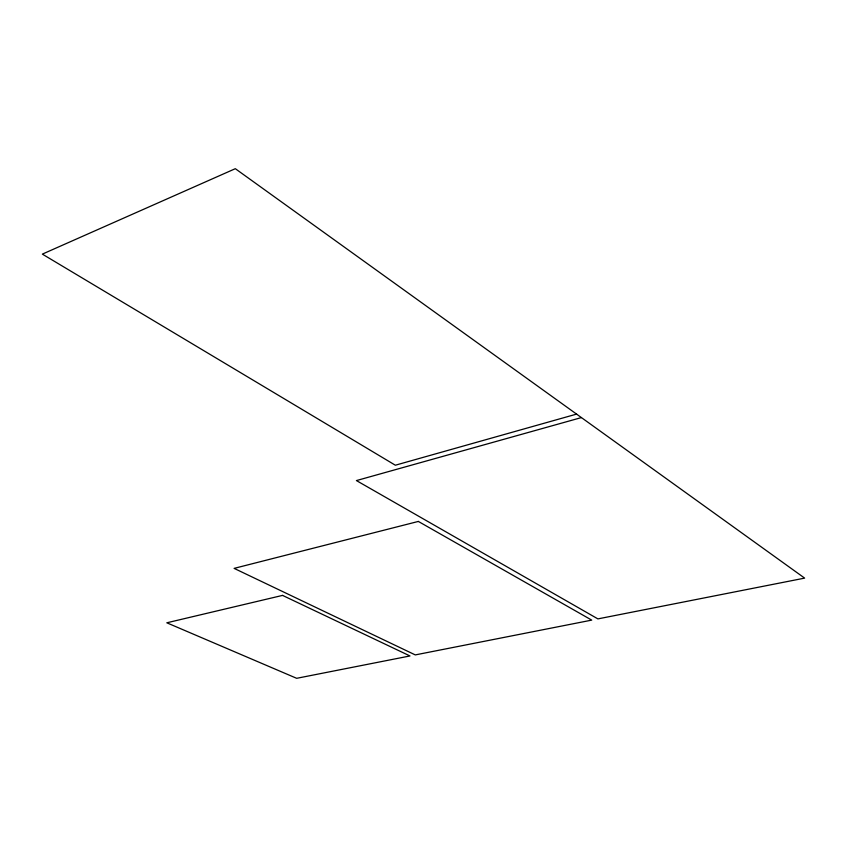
<?xml version="1.0" encoding="UTF-8"?>
<svg xmlns="http://www.w3.org/2000/svg" width="847" height="847" viewBox="0 0 847 847"><rect width="100%" height="100%" fill="white"/><g stroke="black" fill="none" stroke-linecap="round" stroke-linejoin="round"><path stroke-width="1.27" d="M576.585 414.109L395.348 465.215L42.35 254.121L235.318 168.691L804.65 578.12L597.897 618.892L356.428 480.577L581.413 417.582M418.344 521.434L234.121 568.379L415.284 654.911L591.714 620.12L418.344 521.434M282.549 595.399L166.817 622.799L296.672 678.309L409.969 655.959L282.549 595.399"/></g></svg>
